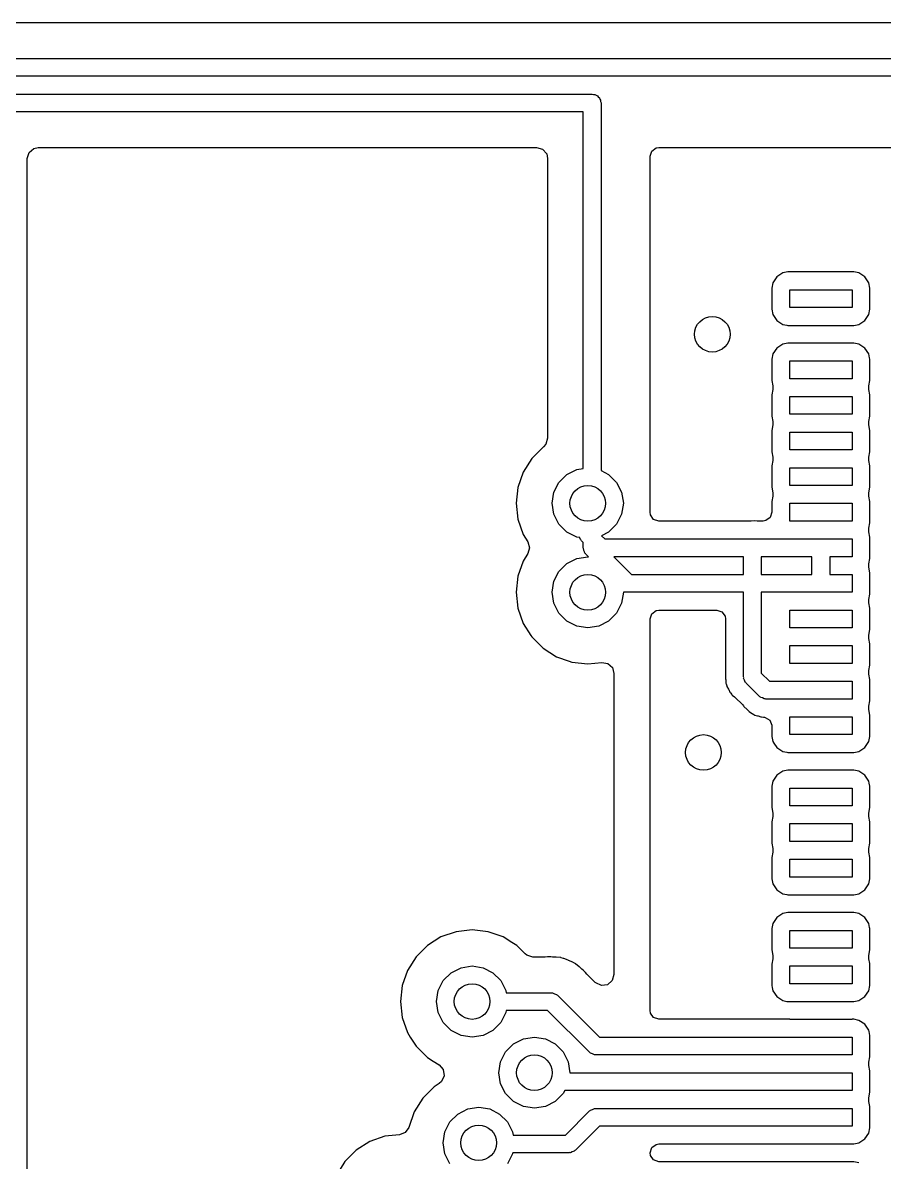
# Model space of a CAD drawing. Extents: x 0.71 to 7.56, y -5.16 to -0.79.
# Drawn here: x 3.108 to 3.489, y -3.343 to -2.839 of the extents above; entities that cross this region are included whole.
import ezdxf

# ---------------------------------------------------------------- set-up
doc = ezdxf.new("R2010")
doc.units = 0
doc.header["$MEASUREMENT"] = 0
doc.layers.add('BLACK', color=7, linetype='CONTINUOUS')

msp = doc.modelspace()

# ---------------------------------------------------------------- linework, layer by layer
at = {"layer": 'BLACK', "linetype": 'CONTINUOUS'}
for p, q in [((3.52897, -2.83856), (2.64134, -2.83856)), ((2.63279, -2.85433), (3.52756, -2.85433)), ((3.52362, -2.8622), (2.63116, -2.8622)), ((2.62626, -2.87008), (3.36024, -2.87008)), ((3.36024, -2.87008), (3.36083, -2.87027)), ((3.36083, -2.87027), (3.36145, -2.87027)), ((3.36145, -2.87027), (3.36196, -2.87064)), ((3.36196, -2.87064), (3.36255, -2.87083)), ((3.36255, -2.87083), (3.36292, -2.87134)), ((3.36292, -2.87134), (3.36342, -2.8717)), ((3.36342, -2.8717), (3.36361, -2.87229)), ((3.36361, -2.87229), (3.36398, -2.8728)), ((3.36398, -2.8728), (3.36398, -2.87342)), ((3.36398, -2.87342), (3.36417, -2.87402)), ((3.3563, -2.87795), (2.62463, -2.87795)), ((3.3563, -3.03574), (3.3563, -2.87795)), ((3.36417, -2.87402), (3.36417, -3.03673)), ((3.11311, -2.89416), (3.11514, -2.89372)), ((3.11514, -2.89372), (3.33565, -2.89372)), ((3.33565, -2.89372), (3.33829, -2.8945)), ((3.38657, -2.89531), (3.38852, -2.89389)), ((3.38852, -2.89389), (3.38972, -2.8937)), ((3.38972, -2.8937), (3.51183, -2.8937)), ((3.11026, -2.8986), (3.11103, -2.89596)), ((3.11026, -3.46524), (3.11026, -2.8986)), ((3.11103, -2.89596), (3.11311, -2.89416)), ((3.33829, -2.8945), (3.34009, -2.89657)), ((3.34009, -2.89657), (3.34053, -2.8986)), ((3.34053, -2.8986), (3.34053, -3.02241)), ((3.38583, -2.8976), (3.38657, -2.89531)), ((3.38583, -2.96534), (3.38583, -2.8976)), ((3.44456, -2.94926), (3.44195, -2.951)), ((3.44686, -2.9488), (3.44456, -2.94926)), ((3.44456, -2.94926), (3.44456, -2.94926)), ((3.47597, -2.9488), (3.44686, -2.9488)), ((3.44686, -2.9488), (3.44686, -2.9488)), ((3.44686, -2.9488), (3.44686, -2.9488)), ((3.47828, -2.94926), (3.47597, -2.9488)), ((3.47597, -2.9488), (3.47597, -2.9488)), ((3.48089, -2.951), (3.47828, -2.94926)), ((3.47828, -2.94926), (3.47828, -2.94926)), ((3.47828, -2.94926), (3.47828, -2.94926)), ((3.47828, -2.94926), (3.47828, -2.94926)), ((3.4402, -2.95361), (3.43974, -2.95592)), ((3.44195, -2.951), (3.4402, -2.95361)), ((3.4402, -2.95361), (3.4402, -2.95361)), ((3.44195, -2.951), (3.44195, -2.951)), ((3.48263, -2.95361), (3.48089, -2.951)), ((3.48089, -2.951), (3.48089, -2.951)), ((3.48309, -2.95592), (3.48263, -2.95361)), ((3.43974, -2.95592), (3.43974, -2.95592)), ((3.43974, -2.95592), (3.43974, -2.96534)), ((3.44764, -2.96457), (3.44764, -2.95669)), ((3.44764, -2.95669), (3.4752, -2.95669)), ((3.4752, -2.95669), (3.4752, -2.96457)), ((3.48309, -2.96534), (3.48309, -2.95592)), ((3.4752, -2.96457), (3.44764, -2.96457)), ((3.38583, -3.05514), (3.38583, -2.96534)), ((3.43974, -2.96534), (3.43974, -2.96534)), ((3.43974, -2.96534), (3.4402, -2.96765)), ((3.4402, -2.96765), (3.4402, -2.96765)), ((3.4402, -2.96765), (3.44195, -2.97026)), ((3.48089, -2.97026), (3.48263, -2.96765)), ((3.48263, -2.96765), (3.48309, -2.96534)), ((3.44195, -2.97026), (3.44456, -2.972)), ((3.44456, -2.972), (3.44631, -2.97235)), ((3.44631, -2.97235), (3.44686, -2.97246)), ((3.44686, -2.97246), (3.44686, -2.97246)), ((3.44686, -2.97246), (3.44686, -2.97246)), ((3.44686, -2.97246), (3.44686, -2.97246)), ((3.44686, -2.97246), (3.44764, -2.97246)), ((3.44764, -2.97246), (3.44764, -2.97244)), ((3.44764, -2.97244), (3.4752, -2.97244)), ((3.4752, -2.97244), (3.4752, -2.97246)), ((3.4752, -2.97246), (3.47597, -2.97246)), ((3.47597, -2.97246), (3.47828, -2.972)), ((3.47597, -2.97246), (3.47597, -2.97246)), ((3.47828, -2.972), (3.48089, -2.97026)), ((3.44195, -2.9825), (3.4402, -2.98511)), ((3.44456, -2.98075), (3.44195, -2.9825)), ((3.44195, -2.9825), (3.44195, -2.9825)), ((3.44686, -2.9803), (3.44456, -2.98075)), ((3.44456, -2.98075), (3.44456, -2.98075)), ((3.44764, -2.9803), (3.44686, -2.9803)), ((3.44686, -2.9803), (3.44686, -2.9803)), ((3.44686, -2.9803), (3.44686, -2.9803)), ((3.44764, -2.98031), (3.44764, -2.9803)), ((3.4752, -2.98031), (3.44764, -2.98031)), ((3.47597, -2.9803), (3.4752, -2.9803)), ((3.4752, -2.9803), (3.4752, -2.98031)), ((3.47828, -2.98075), (3.47597, -2.9803)), ((3.47597, -2.9803), (3.47597, -2.9803)), ((3.48089, -2.9825), (3.47828, -2.98075)), ((3.47828, -2.98075), (3.47828, -2.98075)), ((3.47828, -2.98075), (3.47828, -2.98075)), ((3.47828, -2.98075), (3.47828, -2.98075)), ((3.48263, -2.98511), (3.48089, -2.9825)), ((3.48089, -2.9825), (3.48089, -2.9825)), ((3.4402, -2.98511), (3.43974, -2.98741)), ((3.43974, -2.98741), (3.43974, -2.98741)), ((3.43974, -2.98741), (3.43974, -2.99684)), ((3.4402, -2.98511), (3.4402, -2.98511)), ((3.44764, -2.99606), (3.44764, -2.98819)), ((3.44764, -2.98819), (3.4752, -2.98819)), ((3.4752, -2.98819), (3.4752, -2.99606)), ((3.48298, -2.98686), (3.48263, -2.98511)), ((3.48309, -2.98741), (3.48298, -2.98686)), ((3.48309, -2.99684), (3.48309, -2.98741)), ((3.48309, -2.98741), (3.48309, -2.98741)), ((3.43974, -2.99684), (3.44022, -2.99924)), ((3.44022, -2.99924), (3.44022, -3.00076)), ((3.4752, -2.99606), (3.44764, -2.99606)), ((3.48261, -2.99924), (3.48309, -2.99684)), ((3.48261, -3.00076), (3.48261, -2.99924)), ((3.48309, -2.99684), (3.48309, -2.99684)), ((3.44022, -3.00076), (3.43974, -3.00316)), ((3.43974, -3.00316), (3.43974, -3.01259)), ((3.44764, -3.01181), (3.44764, -3.00394)), ((3.44764, -3.00394), (3.4752, -3.00394)), ((3.4752, -3.00394), (3.4752, -3.01181)), ((3.48309, -3.00316), (3.48261, -3.00076)), ((3.48309, -3.01259), (3.48309, -3.00316)), ((3.48309, -3.00316), (3.48309, -3.00316)), ((3.43974, -3.01259), (3.44022, -3.01499)), ((3.44022, -3.01499), (3.44022, -3.01651)), ((3.4752, -3.01181), (3.44764, -3.01181)), ((3.48261, -3.01499), (3.48309, -3.01259)), ((3.48261, -3.01651), (3.48261, -3.01499)), ((3.48309, -3.01259), (3.48309, -3.01259)), ((3.44022, -3.01651), (3.43974, -3.01891)), ((3.43974, -3.01891), (3.43974, -3.02834)), ((3.44764, -3.02756), (3.44764, -3.01969)), ((3.44764, -3.01969), (3.4752, -3.01969)), ((3.4752, -3.01969), (3.4752, -3.02756)), ((3.48309, -3.01891), (3.48261, -3.01651)), ((3.48309, -3.02834), (3.48309, -3.01891)), ((3.48309, -3.01891), (3.48309, -3.01891)), ((3.33976, -3.02505), (3.33869, -3.02623)), ((3.34053, -3.02241), (3.33976, -3.02505)), ((3.33849, -3.02639), (3.33347, -3.03141)), ((3.33869, -3.02623), (3.33849, -3.02639)), ((3.43974, -3.02834), (3.44022, -3.03074)), ((3.4752, -3.02756), (3.44764, -3.02756)), ((3.48261, -3.03074), (3.48309, -3.02834)), ((3.48309, -3.02834), (3.48309, -3.02834)), ((3.33347, -3.03141), (3.32969, -3.03742)), ((3.44022, -3.03226), (3.43974, -3.03466)), ((3.43974, -3.03466), (3.43974, -3.04408)), ((3.44022, -3.03074), (3.44022, -3.03226)), ((3.48261, -3.03226), (3.48261, -3.03074)), ((3.48309, -3.03466), (3.48261, -3.03226)), ((3.48309, -3.04408), (3.48309, -3.03466)), ((3.48309, -3.03466), (3.48309, -3.03466)), ((3.32969, -3.03742), (3.32735, -3.04412)), ((3.34553, -3.04192), (3.34901, -3.03844)), ((3.34901, -3.03844), (3.3534, -3.0362)), ((3.3534, -3.0362), (3.3563, -3.03574)), ((3.36417, -3.03673), (3.36752, -3.03844)), ((3.36752, -3.03844), (3.37101, -3.04192)), ((3.44764, -3.04331), (3.44764, -3.03543)), ((3.44764, -3.03543), (3.4752, -3.03543)), ((3.4752, -3.03543), (3.4752, -3.04331)), ((3.32735, -3.04412), (3.32655, -3.05118)), ((3.32735, -3.04412), (3.32735, -3.04412)), ((3.34329, -3.04631), (3.34553, -3.04192)), ((3.37101, -3.04192), (3.37324, -3.04631)), ((3.43974, -3.04408), (3.44022, -3.04648)), ((3.4752, -3.04331), (3.44764, -3.04331)), ((3.48261, -3.04648), (3.48309, -3.04408)), ((3.48309, -3.04408), (3.48309, -3.04408)), ((3.34252, -3.05118), (3.34329, -3.04631)), ((3.37324, -3.04631), (3.37402, -3.05118)), ((3.44022, -3.048), (3.43974, -3.0504)), ((3.44022, -3.04648), (3.44022, -3.048)), ((3.48261, -3.048), (3.48261, -3.04648)), ((3.48309, -3.0504), (3.48261, -3.048)), ((3.32655, -3.05118), (3.32655, -3.05118)), ((3.32655, -3.05118), (3.32735, -3.05824)), ((3.34329, -3.05605), (3.34252, -3.05118)), ((3.37402, -3.05118), (3.37324, -3.05605)), ((3.38602, -3.05634), (3.38583, -3.05514)), ((3.43974, -3.05514), (3.439, -3.05743)), ((3.43974, -3.0504), (3.43974, -3.05514)), ((3.44764, -3.05906), (3.44764, -3.05118)), ((3.44764, -3.05118), (3.4752, -3.05118)), ((3.4752, -3.05118), (3.4752, -3.05906)), ((3.48309, -3.05983), (3.48309, -3.0504)), ((3.48309, -3.0504), (3.48309, -3.0504)), ((3.32735, -3.05824), (3.32735, -3.05824)), ((3.32735, -3.05824), (3.32969, -3.06494)), ((3.34553, -3.06044), (3.34329, -3.05605)), ((3.37324, -3.05605), (3.37101, -3.06044)), ((3.38743, -3.05829), (3.38602, -3.05634)), ((3.38972, -3.05904), (3.38743, -3.05829)), ((3.43047, -3.05904), (3.38972, -3.05904)), ((3.43065, -3.05903), (3.43047, -3.05904)), ((3.43221, -3.05888), (3.43065, -3.05903)), ((3.43223, -3.05889), (3.43221, -3.05888)), ((3.4333, -3.05904), (3.43223, -3.05889)), ((3.43585, -3.05904), (3.4333, -3.05904)), ((3.43705, -3.05884), (3.43585, -3.05904)), ((3.439, -3.05743), (3.43705, -3.05884)), ((3.4752, -3.05906), (3.44764, -3.05906)), ((3.48261, -3.06223), (3.48309, -3.05983)), ((3.48309, -3.05983), (3.48309, -3.05983)), ((3.32969, -3.06494), (3.33178, -3.06827)), ((3.34901, -3.06392), (3.34553, -3.06044)), ((3.3534, -3.06616), (3.34901, -3.06392)), ((3.36752, -3.06392), (3.36439, -3.06552)), ((3.37101, -3.06044), (3.36752, -3.06392)), ((3.48261, -3.06375), (3.48261, -3.06223)), ((3.48309, -3.06615), (3.48261, -3.06375)), ((3.33178, -3.06827), (3.33253, -3.07092)), ((3.35479, -3.06638), (3.3534, -3.06616)), ((3.3548, -3.0664), (3.35479, -3.06638)), ((3.35508, -3.06727), (3.3548, -3.0664)), ((3.35534, -3.06746), (3.35508, -3.06727)), ((3.35548, -3.06774), (3.35534, -3.06746)), ((3.3563, -3.06856), (3.35548, -3.06774)), ((3.3563, -3.07087), (3.3563, -3.06856)), ((3.36439, -3.06552), (3.3658, -3.06693)), ((3.3658, -3.06693), (3.4311, -3.06693)), ((3.4311, -3.06693), (3.46142, -3.06693)), ((3.46142, -3.06693), (3.4752, -3.06693)), ((3.4752, -3.06693), (3.4752, -3.0748)), ((3.48309, -3.07558), (3.48309, -3.06615)), ((3.48309, -3.06615), (3.48309, -3.06615)), ((3.33178, -3.07346), (3.32969, -3.07679)), ((3.33253, -3.07092), (3.33178, -3.07346)), ((3.3534, -3.07557), (3.35827, -3.0748)), ((3.3564, -3.07117), (3.3563, -3.07087)), ((3.35635, -3.07148), (3.3564, -3.07117)), ((3.35649, -3.07177), (3.35635, -3.07148)), ((3.35649, -3.07208), (3.35649, -3.07177)), ((3.35686, -3.07259), (3.35649, -3.07208)), ((3.35705, -3.07318), (3.35686, -3.07259)), ((3.35731, -3.07337), (3.35705, -3.07318)), ((3.35745, -3.07365), (3.35731, -3.07337)), ((3.35867, -3.07487), (3.35745, -3.07365)), ((3.35827, -3.0748), (3.35867, -3.07487)), ((3.36974, -3.0748), (3.37762, -3.08268)), ((3.42717, -3.0748), (3.36974, -3.0748)), ((3.42717, -3.08268), (3.42717, -3.0748)), ((3.43504, -3.0748), (3.43504, -3.08268)), ((3.44764, -3.0748), (3.43504, -3.0748)), ((3.45748, -3.0748), (3.44764, -3.0748)), ((3.45748, -3.08268), (3.45748, -3.0748)), ((3.4752, -3.0748), (3.46535, -3.0748)), ((3.46535, -3.0748), (3.46535, -3.08268)), ((3.32969, -3.07679), (3.32735, -3.08349)), ((3.34553, -3.08129), (3.34901, -3.07781)), ((3.34901, -3.07781), (3.3534, -3.07557)), ((3.48261, -3.07798), (3.48309, -3.07558)), ((3.48261, -3.0795), (3.48261, -3.07798)), ((3.48309, -3.0819), (3.48261, -3.0795)), ((3.48309, -3.07558), (3.48309, -3.07558)), ((3.32735, -3.08349), (3.32655, -3.09055)), ((3.32735, -3.08349), (3.32735, -3.08349)), ((3.34329, -3.08568), (3.34553, -3.08129)), ((3.37762, -3.08268), (3.42717, -3.08268)), ((3.43504, -3.08268), (3.45748, -3.08268)), ((3.46535, -3.08268), (3.4752, -3.08268)), ((3.4752, -3.08268), (3.4752, -3.09055)), ((3.48309, -3.09133), (3.48309, -3.0819)), ((3.48309, -3.0819), (3.48309, -3.0819)), ((3.32655, -3.09055), (3.32655, -3.09055)), ((3.32655, -3.09055), (3.32735, -3.09761)), ((3.34252, -3.09055), (3.34329, -3.08568)), ((3.34329, -3.09542), (3.34252, -3.09055)), ((3.37402, -3.09055), (3.37324, -3.09542)), ((3.37598, -3.09055), (3.37402, -3.09055)), ((3.42717, -3.09055), (3.37598, -3.09055)), ((3.42717, -3.12795), (3.42717, -3.09055)), ((3.44764, -3.09055), (3.43504, -3.09055)), ((3.43504, -3.09055), (3.43504, -3.12632)), ((3.4752, -3.09055), (3.44764, -3.09055)), ((3.34553, -3.09981), (3.34329, -3.09542)), ((3.37324, -3.09542), (3.37101, -3.09981)), ((3.48261, -3.09373), (3.48309, -3.09133)), ((3.48261, -3.09525), (3.48261, -3.09373)), ((3.48309, -3.09765), (3.48261, -3.09525)), ((3.48309, -3.09133), (3.48309, -3.09133)), ((3.32735, -3.09761), (3.32735, -3.09761)), ((3.32735, -3.09761), (3.32969, -3.10431)), ((3.34901, -3.10329), (3.34553, -3.09981)), ((3.37101, -3.09981), (3.36752, -3.10329)), ((3.38583, -3.10234), (3.38657, -3.10005)), ((3.38657, -3.10005), (3.38852, -3.09864)), ((3.38852, -3.09864), (3.38972, -3.09844)), ((3.38972, -3.09844), (3.41537, -3.09844)), ((3.41537, -3.09844), (3.41766, -3.09919)), ((3.41766, -3.09919), (3.41908, -3.10114)), ((3.44764, -3.1063), (3.44764, -3.09843)), ((3.44764, -3.09843), (3.4752, -3.09843)), ((3.4752, -3.09843), (3.4752, -3.1063)), ((3.48309, -3.10708), (3.48309, -3.09765)), ((3.48309, -3.09765), (3.48309, -3.09765)), ((3.32969, -3.10431), (3.33309, -3.10971)), ((3.3534, -3.10553), (3.34901, -3.10329)), ((3.35827, -3.1063), (3.3534, -3.10553)), ((3.36313, -3.10553), (3.35827, -3.1063)), ((3.36752, -3.10329), (3.36313, -3.10553)), ((3.38583, -3.21731), (3.38583, -3.10234)), ((3.41908, -3.10114), (3.41927, -3.10234)), ((3.41927, -3.10234), (3.41927, -3.12539)), ((3.33309, -3.10971), (3.33347, -3.11033)), ((3.33347, -3.11033), (3.33849, -3.11535)), ((3.4752, -3.1063), (3.44764, -3.1063)), ((3.48261, -3.10948), (3.48309, -3.10708)), ((3.48261, -3.111), (3.48261, -3.10948)), ((3.48309, -3.10708), (3.48309, -3.10708)), ((3.33849, -3.11535), (3.34451, -3.11913)), ((3.44764, -3.12205), (3.44764, -3.11417)), ((3.44764, -3.11417), (3.4752, -3.11417)), ((3.4752, -3.11417), (3.4752, -3.12205)), ((3.48309, -3.1134), (3.48261, -3.111)), ((3.48309, -3.12282), (3.48309, -3.1134)), ((3.48309, -3.1134), (3.48309, -3.1134)), ((3.34451, -3.11913), (3.3501, -3.12108)), ((3.3501, -3.12108), (3.35121, -3.12147)), ((3.35121, -3.12147), (3.35121, -3.12147)), ((3.35121, -3.12147), (3.35827, -3.12227)), ((3.35827, -3.12227), (3.36443, -3.12157)), ((3.35827, -3.12227), (3.35827, -3.12227)), ((3.35827, -3.12227), (3.35827, -3.12227)), ((3.36443, -3.12157), (3.36714, -3.12205)), ((3.36714, -3.12205), (3.36917, -3.12391)), ((3.36917, -3.12391), (3.36986, -3.12642)), ((3.41927, -3.12539), (3.41918, -3.12593)), ((3.4752, -3.12205), (3.44764, -3.12205)), ((3.48261, -3.12522), (3.48309, -3.12283)), ((3.48261, -3.12674), (3.48261, -3.12522)), ((3.48309, -3.12283), (3.48309, -3.12282)), ((3.36986, -3.12642), (3.36986, -3.25974)), ((3.41918, -3.12593), (3.41923, -3.12593)), ((3.41923, -3.12593), (3.41918, -3.12629)), ((3.41918, -3.12629), (3.41927, -3.12818)), ((3.41927, -3.12818), (3.41927, -3.12827)), ((3.41927, -3.12827), (3.41927, -3.12905)), ((3.41927, -3.12905), (3.4193, -3.12919)), ((3.4193, -3.12919), (3.41933, -3.12945)), ((3.41933, -3.12945), (3.41939, -3.13071)), ((3.41939, -3.13071), (3.41939, -3.13071)), ((3.41939, -3.13071), (3.41954, -3.13106)), ((3.42726, -3.12825), (3.42717, -3.12795)), ((3.42721, -3.12857), (3.42726, -3.12825)), ((3.42763, -3.12939), (3.42721, -3.12857)), ((3.42792, -3.13027), (3.42763, -3.12939)), ((3.42817, -3.13045), (3.42792, -3.13027)), ((3.42832, -3.13074), (3.42817, -3.13045)), ((3.43422, -3.13664), (3.42832, -3.13074)), ((3.43504, -3.12632), (3.43864, -3.12992)), ((3.43864, -3.12992), (3.46142, -3.12992)), ((3.46142, -3.12992), (3.4752, -3.12992)), ((3.4752, -3.12992), (3.4752, -3.1378)), ((3.48309, -3.12914), (3.48261, -3.12674)), ((3.48309, -3.13857), (3.48309, -3.12914)), ((3.48309, -3.12914), (3.48309, -3.12914)), ((3.41954, -3.13106), (3.41981, -3.13192)), ((3.41981, -3.13192), (3.41988, -3.1323)), ((3.41988, -3.1323), (3.42054, -3.13337)), ((3.42054, -3.13337), (3.42067, -3.13361)), ((3.42067, -3.13361), (3.42117, -3.13475)), ((3.42117, -3.13475), (3.42117, -3.13475)), ((3.42117, -3.13475), (3.42145, -3.13503)), ((3.42145, -3.13503), (3.422, -3.13573)), ((3.422, -3.13573), (3.42221, -3.13606)), ((3.42221, -3.13606), (3.42321, -3.13682)), ((3.42321, -3.13682), (3.42341, -3.13699)), ((3.42341, -3.13699), (3.42683, -3.14041)), ((3.42683, -3.14041), (3.42715, -3.14085)), ((3.42715, -3.14085), (3.42719, -3.14082)), ((3.42719, -3.14082), (3.4274, -3.14111)), ((3.43451, -3.13679), (3.43422, -3.13664)), ((3.43469, -3.13704), (3.43451, -3.13679)), ((3.43557, -3.13733), (3.43469, -3.13704)), ((3.43639, -3.13775), (3.43557, -3.13733)), ((3.43671, -3.1377), (3.43639, -3.13775)), ((3.43701, -3.1378), (3.43671, -3.1377)), ((3.44764, -3.1378), (3.43701, -3.1378)), ((3.4752, -3.1378), (3.44764, -3.1378)), ((3.48261, -3.14097), (3.48309, -3.13857)), ((3.48261, -3.14249), (3.48261, -3.14097)), ((3.48309, -3.13857), (3.48309, -3.13857)), ((3.4274, -3.14111), (3.4288, -3.14239)), ((3.4288, -3.14239), (3.42887, -3.14245)), ((3.42887, -3.14245), (3.42942, -3.143)), ((3.42942, -3.143), (3.42942, -3.143)), ((3.42942, -3.143), (3.42953, -3.14308)), ((3.42953, -3.14308), (3.42974, -3.14325)), ((3.42974, -3.14325), (3.43067, -3.14409)), ((3.43067, -3.14409), (3.43067, -3.14409)), ((3.43067, -3.14409), (3.43067, -3.14409)), ((3.43067, -3.14409), (3.43103, -3.14423)), ((3.43103, -3.14423), (3.43183, -3.14465)), ((3.43183, -3.14465), (3.43215, -3.14487)), ((3.43215, -3.14487), (3.43337, -3.14516)), ((3.43337, -3.14516), (3.43363, -3.14524)), ((3.43363, -3.14524), (3.4348, -3.14569)), ((3.4348, -3.14569), (3.43518, -3.14569)), ((3.43518, -3.14569), (3.43608, -3.14579)), ((3.43608, -3.14579), (3.43645, -3.14588)), ((3.43645, -3.14588), (3.43674, -3.14595)), ((3.43674, -3.14595), (3.4388, -3.1472)), ((3.44764, -3.15354), (3.44764, -3.14567)), ((3.44764, -3.14567), (3.4752, -3.14567)), ((3.4752, -3.14567), (3.4752, -3.15354)), ((3.48309, -3.14487), (3.48261, -3.14249)), ((3.48309, -3.14489), (3.48309, -3.14487)), ((3.48309, -3.15432), (3.48309, -3.14489)), ((3.4388, -3.1472), (3.43973, -3.14942)), ((3.43973, -3.14942), (3.43974, -3.14974)), ((3.43974, -3.14974), (3.43974, -3.15432)), ((3.43974, -3.15432), (3.43974, -3.15432)), ((3.43974, -3.15432), (3.4402, -3.15662)), ((3.4752, -3.15354), (3.44764, -3.15354)), ((3.48263, -3.15662), (3.48309, -3.15432)), ((3.4402, -3.15662), (3.4402, -3.15662)), ((3.4402, -3.15662), (3.44066, -3.15731)), ((3.44066, -3.15731), (3.44195, -3.15923)), ((3.44195, -3.15923), (3.44456, -3.16098)), ((3.44456, -3.16098), (3.44631, -3.16133)), ((3.47597, -3.16144), (3.47828, -3.16098)), ((3.47828, -3.16098), (3.48089, -3.15923)), ((3.48089, -3.15923), (3.48263, -3.15662)), ((3.44631, -3.16133), (3.44686, -3.16144)), ((3.44686, -3.16144), (3.44686, -3.16144)), ((3.44686, -3.16144), (3.44686, -3.16144)), ((3.44686, -3.16144), (3.44686, -3.16144)), ((3.44686, -3.16144), (3.44764, -3.16144)), ((3.44764, -3.16144), (3.44764, -3.16142)), ((3.44764, -3.16142), (3.4752, -3.16142)), ((3.4752, -3.16142), (3.4752, -3.16144)), ((3.4752, -3.16144), (3.47597, -3.16144)), ((3.47597, -3.16144), (3.47597, -3.16144)), ((3.44456, -3.16973), (3.44195, -3.17147)), ((3.44686, -3.16927), (3.44456, -3.16973)), ((3.44456, -3.16973), (3.44456, -3.16973)), ((3.44764, -3.16927), (3.44686, -3.16927)), ((3.44686, -3.16927), (3.44686, -3.16927)), ((3.44686, -3.16927), (3.44686, -3.16927)), ((3.44764, -3.16929), (3.44764, -3.16927)), ((3.4752, -3.16929), (3.44764, -3.16929)), ((3.47597, -3.16927), (3.4752, -3.16927)), ((3.4752, -3.16927), (3.4752, -3.16929)), ((3.47828, -3.16973), (3.47597, -3.16927)), ((3.47597, -3.16927), (3.47597, -3.16927)), ((3.47917, -3.17033), (3.47828, -3.16973)), ((3.47828, -3.16973), (3.47828, -3.16973)), ((3.47828, -3.16973), (3.47828, -3.16973)), ((3.47828, -3.16973), (3.47828, -3.16973)), ((3.48089, -3.17147), (3.47917, -3.17033)), ((3.4402, -3.17409), (3.43974, -3.17639)), ((3.44195, -3.17147), (3.4402, -3.17409)), ((3.4402, -3.17409), (3.4402, -3.17409)), ((3.44195, -3.17147), (3.44195, -3.17147)), ((3.48263, -3.17409), (3.48089, -3.17147)), ((3.48281, -3.17498), (3.48263, -3.17409)), ((3.48309, -3.17639), (3.48281, -3.17498)), ((3.43974, -3.17639), (3.43974, -3.17639)), ((3.43974, -3.17639), (3.43974, -3.18582)), ((3.44764, -3.18504), (3.44764, -3.17717)), ((3.44764, -3.17717), (3.4752, -3.17717)), ((3.4752, -3.17717), (3.4752, -3.18504)), ((3.48309, -3.18582), (3.48309, -3.17639)), ((3.48309, -3.17639), (3.48309, -3.17639)), ((3.43974, -3.18582), (3.44022, -3.18822)), ((3.4752, -3.18504), (3.44764, -3.18504)), ((3.48261, -3.18822), (3.48309, -3.18582)), ((3.48309, -3.18582), (3.48309, -3.18582)), ((3.44022, -3.18974), (3.43974, -3.19214)), ((3.44022, -3.18822), (3.44022, -3.18974)), ((3.48261, -3.18974), (3.48261, -3.18822)), ((3.48309, -3.19214), (3.48261, -3.18974)), ((3.43974, -3.19214), (3.43974, -3.20156)), ((3.44764, -3.20079), (3.44764, -3.19291)), ((3.44764, -3.19291), (3.4752, -3.19291)), ((3.4752, -3.19291), (3.4752, -3.20079)), ((3.48309, -3.20156), (3.48309, -3.19214)), ((3.48309, -3.19214), (3.48309, -3.19214)), ((3.4752, -3.20079), (3.44764, -3.20079)), ((3.43974, -3.20156), (3.44022, -3.20396)), ((3.44022, -3.20548), (3.43974, -3.20788)), ((3.44022, -3.20396), (3.44022, -3.20548)), ((3.48261, -3.20396), (3.48309, -3.20157)), ((3.48261, -3.20548), (3.48261, -3.20396)), ((3.48263, -3.20558), (3.48261, -3.20548)), ((3.48309, -3.20788), (3.48263, -3.20558)), ((3.48309, -3.20157), (3.48309, -3.20156)), ((3.43974, -3.20788), (3.43974, -3.21731)), ((3.44764, -3.21654), (3.44764, -3.20866)), ((3.44764, -3.20866), (3.4752, -3.20866)), ((3.4752, -3.20866), (3.4752, -3.21654)), ((3.48309, -3.21731), (3.48309, -3.20788)), ((3.4752, -3.21654), (3.44764, -3.21654)), ((3.38583, -3.26456), (3.38583, -3.21731)), ((3.43974, -3.21731), (3.4402, -3.21962)), ((3.43974, -3.21731), (3.43974, -3.21731)), ((3.4402, -3.21962), (3.4402, -3.21962)), ((3.4402, -3.21962), (3.44195, -3.22223)), ((3.48089, -3.22223), (3.48263, -3.21962)), ((3.48263, -3.21962), (3.48309, -3.21731)), ((3.48309, -3.21731), (3.48309, -3.21731)), ((3.44195, -3.22223), (3.44456, -3.22397)), ((3.44456, -3.22397), (3.44631, -3.22432)), ((3.44631, -3.22432), (3.44686, -3.22443)), ((3.44686, -3.22443), (3.44686, -3.22443)), ((3.44686, -3.22443), (3.44686, -3.22443)), ((3.44686, -3.22443), (3.44686, -3.22443)), ((3.44686, -3.22443), (3.44764, -3.22443)), ((3.44764, -3.22443), (3.44764, -3.22441)), ((3.44764, -3.22441), (3.4752, -3.22441)), ((3.4752, -3.22441), (3.4752, -3.22443)), ((3.4752, -3.22443), (3.47597, -3.22443)), ((3.47597, -3.22443), (3.47828, -3.22397)), ((3.47597, -3.22443), (3.47597, -3.22443)), ((3.47828, -3.22397), (3.48089, -3.22223)), ((3.44195, -3.23447), (3.4402, -3.23708)), ((3.44456, -3.23272), (3.44195, -3.23447)), ((3.44195, -3.23447), (3.44195, -3.23447)), ((3.44686, -3.23226), (3.44456, -3.23272)), ((3.44456, -3.23272), (3.44456, -3.23272)), ((3.44764, -3.23226), (3.44686, -3.23226)), ((3.44686, -3.23226), (3.44686, -3.23226)), ((3.44686, -3.23226), (3.44686, -3.23226)), ((3.44764, -3.23228), (3.44764, -3.23226)), ((3.4752, -3.23228), (3.44764, -3.23228)), ((3.47597, -3.23226), (3.4752, -3.23226)), ((3.4752, -3.23226), (3.4752, -3.23228)), ((3.47828, -3.23272), (3.47597, -3.23226)), ((3.47597, -3.23226), (3.47597, -3.23226)), ((3.48089, -3.23447), (3.47828, -3.23272)), ((3.47828, -3.23272), (3.47828, -3.23272)), ((3.47828, -3.23272), (3.47828, -3.23272)), ((3.47828, -3.23272), (3.47828, -3.23272)), ((3.48263, -3.23708), (3.48089, -3.23447)), ((3.48089, -3.23447), (3.48089, -3.23447)), ((3.30003, -3.24073), (3.29333, -3.24308)), ((3.30709, -3.23994), (3.30003, -3.24073)), ((3.30003, -3.24073), (3.30003, -3.24073)), ((3.31414, -3.24073), (3.30709, -3.23994)), ((3.30709, -3.23994), (3.30709, -3.23994)), ((3.32085, -3.24308), (3.31414, -3.24073)), ((3.31414, -3.24073), (3.31414, -3.24073)), ((3.4402, -3.23708), (3.43974, -3.23938)), ((3.43974, -3.23938), (3.43974, -3.23938)), ((3.43974, -3.23938), (3.43974, -3.24881)), ((3.4402, -3.23708), (3.4402, -3.23708)), ((3.44764, -3.24803), (3.44764, -3.24016)), ((3.44764, -3.24016), (3.4752, -3.24016)), ((3.4752, -3.24016), (3.4752, -3.24803)), ((3.48298, -3.23883), (3.48263, -3.23708)), ((3.48309, -3.23938), (3.48298, -3.23883)), ((3.48309, -3.24881), (3.48309, -3.23938)), ((3.48309, -3.23938), (3.48309, -3.23938)), ((3.28731, -3.24686), (3.28229, -3.25188)), ((3.29333, -3.24308), (3.28731, -3.24686)), ((3.32472, -3.24551), (3.32085, -3.24308)), ((3.32686, -3.24686), (3.32472, -3.24551)), ((3.32913, -3.24913), (3.32686, -3.24686)), ((3.28229, -3.25188), (3.27851, -3.25789)), ((3.33052, -3.25052), (3.32913, -3.24913)), ((3.33133, -3.25117), (3.33052, -3.25052)), ((3.33397, -3.25195), (3.33133, -3.25117)), ((3.33948, -3.25195), (3.33397, -3.25195)), ((3.34052, -3.25184), (3.33948, -3.25195)), ((3.3407, -3.2518), (3.34052, -3.25184)), ((3.34186, -3.25188), (3.3407, -3.2518)), ((3.3407, -3.2518), (3.3407, -3.2518)), ((3.34274, -3.25194), (3.34186, -3.25188)), ((3.34292, -3.25195), (3.34274, -3.25194)), ((3.34353, -3.25195), (3.34292, -3.25195)), ((3.34415, -3.25204), (3.34353, -3.25195)), ((3.43974, -3.24881), (3.44022, -3.25121)), ((3.44022, -3.25121), (3.44022, -3.25273)), ((3.4752, -3.24803), (3.44764, -3.24803)), ((3.48261, -3.25121), (3.48309, -3.24881)), ((3.48261, -3.25273), (3.48261, -3.25121)), ((3.48309, -3.24881), (3.48309, -3.24881)), ((3.29783, -3.25891), (3.30222, -3.25668)), ((3.30222, -3.25668), (3.30709, -3.25591)), ((3.30709, -3.25591), (3.31195, -3.25668)), ((3.31195, -3.25668), (3.31634, -3.25891)), ((3.34432, -3.25206), (3.34415, -3.25204)), ((3.34636, -3.2522), (3.34432, -3.25206)), ((3.34653, -3.25227), (3.34636, -3.2522)), ((3.34754, -3.25253), (3.34653, -3.25227)), ((3.34773, -3.25255), (3.34754, -3.25253)), ((3.34959, -3.2534), (3.34773, -3.25255)), ((3.34773, -3.25255), (3.34773, -3.25255)), ((3.34975, -3.25347), (3.34959, -3.2534)), ((3.35166, -3.25418), (3.34975, -3.25347)), ((3.35182, -3.2543), (3.35166, -3.25418)), ((3.35166, -3.25418), (3.35166, -3.25418)), ((3.35271, -3.25483), (3.35182, -3.2543)), ((3.35289, -3.25491), (3.35271, -3.25483)), ((3.35443, -3.25624), (3.35289, -3.25491)), ((3.35289, -3.25491), (3.35289, -3.25491)), ((3.35289, -3.25491), (3.35289, -3.25491)), ((3.35457, -3.25635), (3.35443, -3.25624)), ((3.35506, -3.25672), (3.35457, -3.25635)), ((3.3555, -3.25716), (3.35506, -3.25672)), ((3.35506, -3.25672), (3.35506, -3.25672)), ((3.44022, -3.25273), (3.43974, -3.25513)), ((3.43974, -3.25513), (3.43974, -3.26456)), ((3.44764, -3.26378), (3.44764, -3.25591)), ((3.44764, -3.25591), (3.4752, -3.25591)), ((3.4752, -3.25591), (3.4752, -3.26378)), ((3.48302, -3.25479), (3.48261, -3.25273)), ((3.48309, -3.25513), (3.48302, -3.25479)), ((3.48309, -3.26456), (3.48309, -3.25513)), ((3.27851, -3.25789), (3.27617, -3.2646)), ((3.29435, -3.2624), (3.29783, -3.25891)), ((3.31634, -3.25891), (3.31983, -3.2624)), ((3.35563, -3.25728), (3.3555, -3.25716)), ((3.35633, -3.25789), (3.35563, -3.25728)), ((3.35717, -3.25862), (3.35633, -3.25789)), ((3.35727, -3.25878), (3.35717, -3.25862)), ((3.35717, -3.25862), (3.35717, -3.25862)), ((3.35793, -3.25959), (3.35727, -3.25878)), ((3.36153, -3.26319), (3.35793, -3.25959)), ((3.36986, -3.25974), (3.36909, -3.26238)), ((3.27617, -3.2646), (3.27537, -3.27165)), ((3.27617, -3.2646), (3.27617, -3.2646)), ((3.29134, -3.27165), (3.29211, -3.26679)), ((3.29211, -3.26679), (3.29435, -3.2624)), ((3.31983, -3.2624), (3.32206, -3.26679)), ((3.32206, -3.26679), (3.32221, -3.26772)), ((3.36178, -3.26343), (3.36153, -3.26319)), ((3.36429, -3.26457), (3.36178, -3.26343)), ((3.36701, -3.26418), (3.36429, -3.26457)), ((3.36909, -3.26238), (3.36701, -3.26418)), ((3.38583, -3.27561), (3.38583, -3.26456)), ((3.43974, -3.26456), (3.43993, -3.26548)), ((3.43974, -3.26456), (3.43974, -3.26456)), ((3.43993, -3.26548), (3.4402, -3.26686)), ((3.4402, -3.26686), (3.44195, -3.26947)), ((3.4752, -3.26378), (3.44764, -3.26378)), ((3.48089, -3.26947), (3.48263, -3.26686)), ((3.48263, -3.26686), (3.48309, -3.26456)), ((3.48309, -3.26456), (3.48309, -3.26456)), ((3.27537, -3.27165), (3.27537, -3.27165)), ((3.27537, -3.27165), (3.27617, -3.27871)), ((3.29211, -3.27652), (3.29134, -3.27165)), ((3.32221, -3.26772), (3.34212, -3.26772)), ((3.34212, -3.26772), (3.34243, -3.26781)), ((3.34243, -3.26781), (3.34274, -3.26776)), ((3.34274, -3.26776), (3.34356, -3.26818)), ((3.34356, -3.26818), (3.34444, -3.26847)), ((3.34444, -3.26847), (3.34462, -3.26873)), ((3.34462, -3.26873), (3.34491, -3.26887)), ((3.34491, -3.26887), (3.36344, -3.2874)), ((3.44195, -3.26947), (3.44456, -3.27122)), ((3.44456, -3.27122), (3.44631, -3.27156)), ((3.44631, -3.27156), (3.44686, -3.27167)), ((3.44686, -3.27167), (3.44686, -3.27167)), ((3.44686, -3.27167), (3.44686, -3.27167)), ((3.44686, -3.27167), (3.44686, -3.27167)), ((3.44686, -3.27167), (3.44764, -3.27167)), ((3.44764, -3.27167), (3.44764, -3.27165)), ((3.44764, -3.27165), (3.4752, -3.27165)), ((3.4752, -3.27165), (3.4752, -3.27167)), ((3.4752, -3.27167), (3.47597, -3.27167)), ((3.47597, -3.27167), (3.47828, -3.27122)), ((3.47597, -3.27167), (3.47597, -3.27167)), ((3.47828, -3.27122), (3.48089, -3.26947)), ((3.29435, -3.28091), (3.29211, -3.27652)), ((3.32206, -3.27652), (3.31983, -3.28091)), ((3.32221, -3.27559), (3.32206, -3.27652)), ((3.34049, -3.27559), (3.32221, -3.27559)), ((3.35903, -3.29412), (3.34049, -3.27559)), ((3.38602, -3.27681), (3.38583, -3.27561)), ((3.38743, -3.27876), (3.38602, -3.27681)), ((3.27617, -3.27871), (3.27617, -3.27871)), ((3.27617, -3.27871), (3.27851, -3.28541)), ((3.29783, -3.28439), (3.29435, -3.28091)), ((3.31983, -3.28091), (3.31634, -3.28439)), ((3.38972, -3.27951), (3.38743, -3.27876)), ((3.44764, -3.27951), (3.38972, -3.27951)), ((3.44764, -3.27953), (3.44764, -3.27951)), ((3.4752, -3.27953), (3.44764, -3.27953)), ((3.47597, -3.27951), (3.4752, -3.27951)), ((3.4752, -3.27951), (3.4752, -3.27953)), ((3.47828, -3.27997), (3.47597, -3.27951)), ((3.47597, -3.27951), (3.47597, -3.27951)), ((3.47597, -3.27951), (3.47597, -3.27951)), ((3.48089, -3.28171), (3.47828, -3.27997)), ((3.47828, -3.27997), (3.47828, -3.27997)), ((3.47828, -3.27997), (3.47828, -3.27997)), ((3.47828, -3.27997), (3.47828, -3.27997)), ((3.48263, -3.28432), (3.48089, -3.28171)), ((3.48089, -3.28171), (3.48089, -3.28171)), ((3.27851, -3.28541), (3.27975, -3.28738)), ((3.30222, -3.28663), (3.29783, -3.28439)), ((3.30709, -3.2874), (3.30222, -3.28663)), ((3.31195, -3.28663), (3.30709, -3.2874)), ((3.31634, -3.28439), (3.31195, -3.28663)), ((3.48273, -3.28483), (3.48263, -3.28432)), ((3.48309, -3.28662), (3.48273, -3.28483)), ((3.48309, -3.29605), (3.48309, -3.28662)), ((3.48309, -3.28662), (3.48309, -3.28662)), ((3.27975, -3.28738), (3.28229, -3.29143)), ((3.28229, -3.29143), (3.28731, -3.29645)), ((3.32192, -3.29388), (3.3254, -3.2904)), ((3.3254, -3.2904), (3.32979, -3.28816)), ((3.32979, -3.28816), (3.33466, -3.28739)), ((3.33466, -3.28739), (3.33953, -3.28816)), ((3.33953, -3.28816), (3.34392, -3.2904)), ((3.34392, -3.2904), (3.3474, -3.29388)), ((3.36344, -3.2874), (3.46142, -3.2874)), ((3.46142, -3.2874), (3.4752, -3.2874)), ((3.4752, -3.2874), (3.4752, -3.29528)), ((3.28731, -3.29645), (3.28985, -3.29804)), ((3.31968, -3.29827), (3.32192, -3.29388)), ((3.3474, -3.29388), (3.34964, -3.29827)), ((3.35931, -3.29427), (3.35903, -3.29412)), ((3.35949, -3.29452), (3.35931, -3.29427)), ((3.36037, -3.29481), (3.35949, -3.29452)), ((3.36119, -3.29523), (3.36037, -3.29481)), ((3.36151, -3.29518), (3.36119, -3.29523)), ((3.36181, -3.29528), (3.36151, -3.29518)), ((3.44764, -3.29528), (3.36181, -3.29528)), ((3.4752, -3.29528), (3.44764, -3.29528)), ((3.48261, -3.29845), (3.48309, -3.29605)), ((3.48309, -3.29605), (3.48309, -3.29605)), ((3.28985, -3.29804), (3.29248, -3.2997)), ((3.29248, -3.2997), (3.2943, -3.30176)), ((3.2943, -3.30176), (3.29472, -3.30447)), ((3.31891, -3.30314), (3.31968, -3.29827)), ((3.34964, -3.29827), (3.35041, -3.30314)), ((3.48261, -3.29997), (3.48261, -3.29845)), ((3.48309, -3.30237), (3.48261, -3.29997)), ((3.48309, -3.3118), (3.48309, -3.30237)), ((3.48309, -3.30237), (3.48309, -3.30237)), ((3.2936, -3.30699), (3.29248, -3.30796)), ((3.29472, -3.30447), (3.2936, -3.30699)), ((3.31968, -3.308), (3.31891, -3.30314)), ((3.35041, -3.30314), (3.35041, -3.30315)), ((3.35041, -3.30315), (3.46142, -3.30315)), ((3.46142, -3.30315), (3.4752, -3.30315)), ((3.4752, -3.30315), (3.4752, -3.31102)), ((3.29025, -3.30936), (3.28523, -3.31439)), ((3.29248, -3.30796), (3.29025, -3.30936)), ((3.29025, -3.30936), (3.29025, -3.30936)), ((3.32192, -3.31239), (3.31968, -3.308)), ((3.3254, -3.31588), (3.32192, -3.31239)), ((3.3474, -3.31239), (3.34392, -3.31588)), ((3.3481, -3.31102), (3.3474, -3.31239)), ((3.44764, -3.31102), (3.3481, -3.31102)), ((3.4752, -3.31102), (3.44764, -3.31102)), ((3.48261, -3.3142), (3.48309, -3.3118)), ((3.48309, -3.3118), (3.48309, -3.3118)), ((3.28523, -3.31439), (3.28145, -3.3204)), ((3.32979, -3.31811), (3.3254, -3.31588)), ((3.34392, -3.31588), (3.33953, -3.31811)), ((3.48261, -3.31572), (3.48261, -3.3142)), ((3.48263, -3.31582), (3.48261, -3.31572)), ((3.48309, -3.31812), (3.48263, -3.31582)), ((3.28145, -3.3204), (3.27903, -3.32732)), ((3.29728, -3.3249), (3.30077, -3.32142)), ((3.30077, -3.32142), (3.30516, -3.31918)), ((3.30516, -3.31918), (3.31002, -3.31841)), ((3.31002, -3.31841), (3.31489, -3.31918)), ((3.31489, -3.31918), (3.31928, -3.32142)), ((3.31928, -3.32142), (3.32277, -3.3249)), ((3.33466, -3.31888), (3.32979, -3.31811)), ((3.33953, -3.31811), (3.33466, -3.31888)), ((3.34837, -3.33071), (3.35903, -3.32005)), ((3.35903, -3.32005), (3.35931, -3.31991)), ((3.35931, -3.31991), (3.35949, -3.31965)), ((3.35949, -3.31965), (3.36037, -3.31936)), ((3.36037, -3.31936), (3.36119, -3.31895)), ((3.36119, -3.31895), (3.36151, -3.319)), ((3.36151, -3.319), (3.36181, -3.3189)), ((3.36181, -3.3189), (3.46142, -3.3189)), ((3.46142, -3.3189), (3.4752, -3.3189)), ((3.4752, -3.3189), (3.4752, -3.32677)), ((3.48309, -3.32755), (3.48309, -3.31812)), ((3.27903, -3.32732), (3.27743, -3.32956)), ((3.29505, -3.32929), (3.29728, -3.3249)), ((3.32277, -3.3249), (3.325, -3.32929)), ((3.36344, -3.32677), (3.35278, -3.33743)), ((3.44764, -3.32677), (3.36344, -3.32677)), ((3.4752, -3.32677), (3.44764, -3.32677)), ((3.48263, -3.32985), (3.48309, -3.32755)), ((3.26853, -3.33128), (3.26183, -3.33363)), ((3.27497, -3.33056), (3.26853, -3.33128)), ((3.26853, -3.33128), (3.26853, -3.33128)), ((3.27743, -3.32956), (3.27497, -3.33056)), ((3.29428, -3.33416), (3.29505, -3.32929)), ((3.325, -3.32929), (3.32523, -3.33071)), ((3.32523, -3.33071), (3.34837, -3.33071)), ((3.47828, -3.33421), (3.48089, -3.33246)), ((3.48089, -3.33246), (3.48263, -3.32985)), ((3.25582, -3.33741), (3.25079, -3.34243)), ((3.26183, -3.33363), (3.25582, -3.33741)), ((3.29505, -3.33903), (3.29428, -3.33416)), ((3.3525, -3.33757), (3.35231, -3.33783)), ((3.35278, -3.33743), (3.3525, -3.33757)), ((3.38583, -3.33856), (3.38657, -3.33627)), ((3.38657, -3.33627), (3.38852, -3.33486)), ((3.38852, -3.33486), (3.38972, -3.33467)), ((3.38972, -3.33467), (3.44764, -3.33467)), ((3.44764, -3.33467), (3.44764, -3.33465)), ((3.44764, -3.33465), (3.4752, -3.33465)), ((3.4752, -3.33465), (3.4752, -3.33467)), ((3.4752, -3.33467), (3.47597, -3.33467)), ((3.47597, -3.33467), (3.47828, -3.33421)), ((3.47597, -3.33467), (3.47597, -3.33467)), ((3.25079, -3.34243), (3.24702, -3.34844)), ((3.29728, -3.34342), (3.29505, -3.33903)), ((3.325, -3.33903), (3.32277, -3.34342)), ((3.32507, -3.33858), (3.325, -3.33903)), ((3.35, -3.33858), (3.32507, -3.33858)), ((3.3503, -3.33848), (3.35, -3.33858)), ((3.35061, -3.33853), (3.3503, -3.33848)), ((3.35144, -3.33812), (3.35061, -3.33853)), ((3.35231, -3.33783), (3.35144, -3.33812)), ((3.38583, -3.3386), (3.38583, -3.33856)), ((3.38602, -3.33981), (3.38583, -3.3386)), ((3.38743, -3.34176), (3.38602, -3.33981)), ((3.38972, -3.3425), (3.38743, -3.34176)), ((3.44764, -3.3425), (3.38972, -3.3425)), ((3.44764, -3.34252), (3.44764, -3.3425)), ((3.4752, -3.34252), (3.44764, -3.34252)), ((3.47597, -3.3425), (3.4752, -3.3425)), ((3.4752, -3.3425), (3.4752, -3.34252)), ((3.47828, -3.34296), (3.47597, -3.3425)), ((3.47597, -3.3425), (3.47597, -3.3425)), ((3.47597, -3.3425), (3.47597, -3.3425))]:
    msp.add_line(p, q, dxfattribs=at)
at = {"layer": 'BLACK'}
for centre in [(3.41339, -2.97638), (3.35827, -3.05118), (3.35827, -3.09055), (3.40945, -3.16142), (3.30709, -3.27165), (3.33466, -3.30314), (3.31002, -3.33416)]:
    msp.add_circle(centre, 0.007874, dxfattribs=at)

doc.saveas('drawing.dxf')
